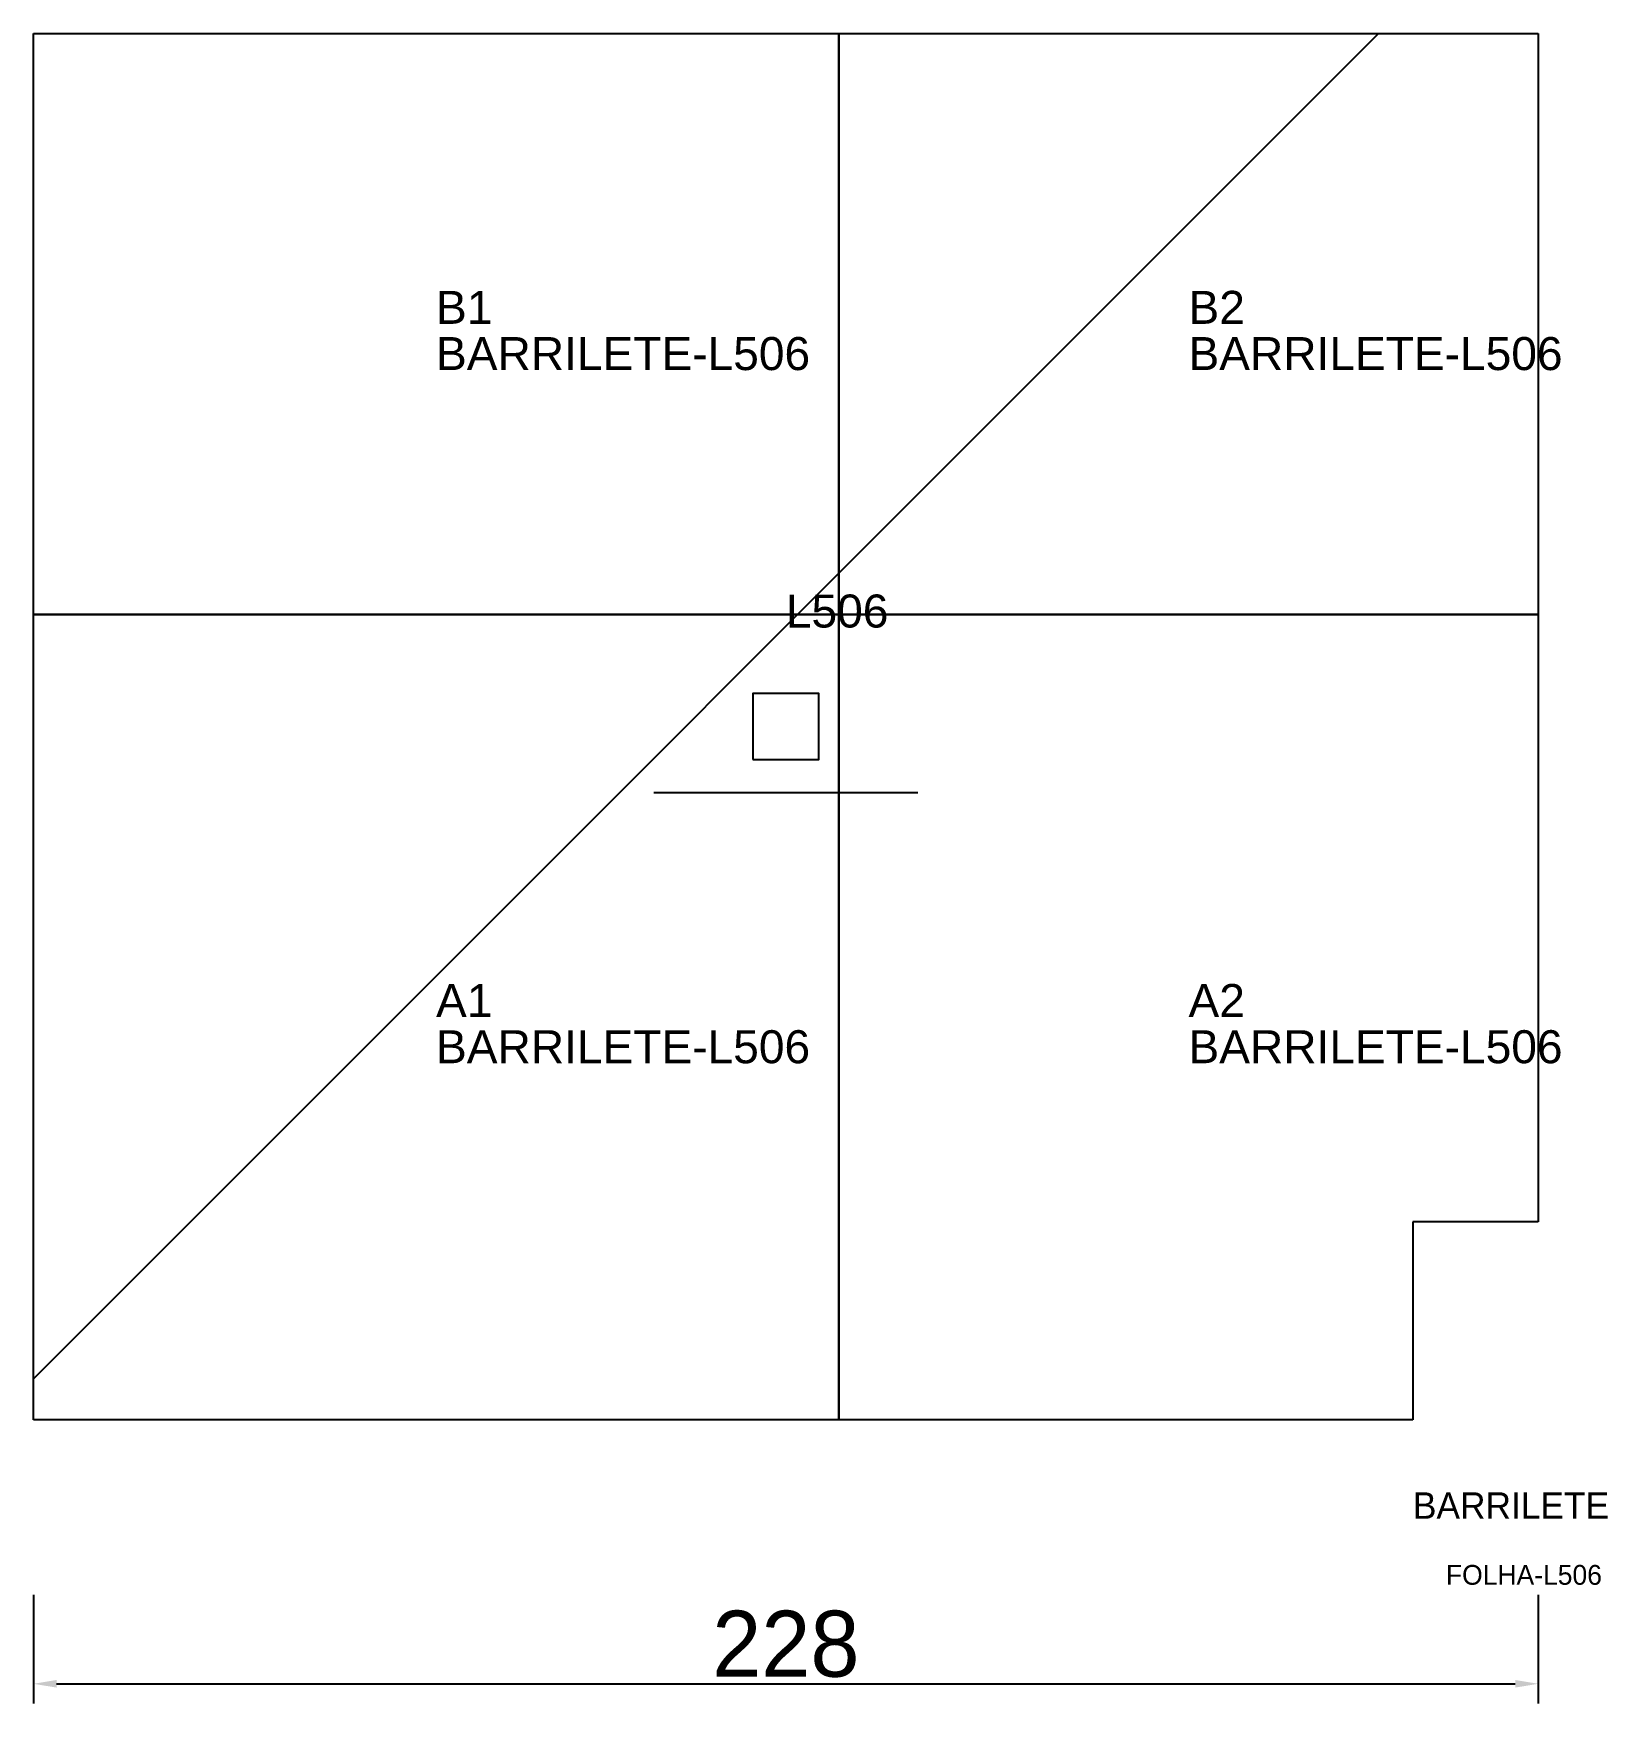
# Model space of a CAD drawing. Header units: metres. Extents: x 222 to 461, y -52 to 202.
import ezdxf

# ---------------------------------------------------------------- set-up
doc = ezdxf.new("R2010")
doc.units = ezdxf.units.M
for name, color, linetype in [('3', 3, 'CONTINUOUS'), ('AUX00', 7, 'CONTINUOUS'), ('COTA', 241, 'CONTINUOUS'), ('FOLHA', 255, 'CONTINUOUS'), ('Hachura', 251, 'CONTINUOUS'), ('NOMENCLATURA', 7, 'CONTINUOUS'), ('Nível', 160, 'CONTINUOUS'), ('Painéis', 200, 'CONTINUOUS'), ('Pilares', 5, 'CONTINUOUS'), ('SARR_2.2x7', 40, 'CONTINUOUS')]:
    doc.layers.add(name, color=color, linetype=linetype)
doc.styles.add('ARIAL', font='Arial.ttf')
doc.styles.add('STR_STANDARD', font='arial.ttf')
doc.dimstyles.new('EZ DXF', dxfattribs={"dimtxt": 10, "dimasz": 3.5, "dimexe": 3, "dimexo": 1.5, "dimgap": 1, "dimtad": 1, "dimdec": 1, "dimdsep": 46, "dimcen": 2.5, "dimazin": 3, "dimtfac": 1, "dimtmove": 0, "dimatfit": 3})

msp = doc.modelspace()

# ---------------------------------------------------------------- hatches: boundary and pattern name
at = {"layer": 'Hachura'}
h = msp.add_hatch(dxfattribs=at)
h.set_pattern_fill('ANSI31', scale=50)
h.paths.add_polyline_path([(431.2, -8.5), (222.2, -8.5), (222.2, 201.5), (431.2, 201.5), (440.69, 201.5), (450.2, 201.5), (450.2, 21.5), (431.2, 21.5)])
h = msp.add_hatch(dxfattribs=at)
h.set_pattern_fill('ANSI31', scale=50)
h.paths.add_polyline_path([(431.2, -8.5), (222.2, -8.5), (222.2, 201.5), (431.2, 201.5), (440.69, 201.5), (450.2, 201.5), (450.2, 21.5), (431.2, 21.5)])

# ---------------------------------------------------------------- linework, layer by layer
at = {"layer": '3'}
for points in [[(344.2, -8.5), (344.2, 201.5)], [(344.2, -8.5), (344.2, 201.5)], [(222.2, 113.5), (450.2, 113.5)], [(222.2, 113.5), (450.2, 113.5)]]:
    msp.add_lwpolyline(points, close=True, dxfattribs=at)
at = {"layer": 'Painéis', "color": 200}
for p, q in [((222.2, -8.5), (222.2, 201.5)), ((222.2, 201.5), (431.2, 201.5)), ((222.2, -8.5), (222.2, 201.5)), ((222.2, 201.5), (431.2, 201.5)), ((431.2, 201.5), (440.69, 201.5)), ((431.2, 201.5), (440.69, 201.5)), ((440.69, 201.5), (450.2, 201.5)), ((440.69, 201.5), (450.2, 201.5)), ((450.2, 201.5), (450.2, 21.5)), ((450.2, 201.5), (450.2, 21.5)), ((450.2, 21.5), (431.2, 21.5)), ((431.2, 21.5), (431.2, -8.5)), ((450.2, 21.5), (431.2, 21.5)), ((431.2, 21.5), (431.2, -8.5)), ((431.2, -8.5), (222.2, -8.5)), ((431.2, -8.5), (222.2, -8.5))]:
    msp.add_line(p, q, dxfattribs=at)
at = {"layer": 'Pilares'}
msp.add_lwpolyline([(331.2, 91.5), (341.2, 91.5), (341.2, 101.5), (331.2, 101.5)], close=True, dxfattribs=at)
msp.add_lwpolyline([(331.2, 91.5), (341.2, 91.5), (341.2, 101.5), (331.2, 101.5)], close=True, dxfattribs=at)
at = {"layer": 'SARR_2.2x7'}
msp.add_line((316.2, 86.5), (356.2, 86.5), dxfattribs=at)
msp.add_line((316.2, 86.5), (356.2, 86.5), dxfattribs=at)

# ---------------------------------------------------------------- texts
at = {"layer": '3', "style": 'STR_STANDARD'}
for s, p in [('B1', (283.2, 157.5)), ('B1', (283.2, 157.5)), ('B2', (397.2, 157.5)), ('B2', (397.2, 157.5)), ('A1', (283.2, 52.5)), ('A1', (283.2, 52.5)), ('A2', (397.2, 52.5)), ('A2', (397.2, 52.5))]:
    msp.add_text(s, height=5, dxfattribs=at).set_placement(p)
at = {"layer": 'AUX00', "style": 'STR_STANDARD'}
for p in [(283.2, 150.5), (283.2, 150.5), (397.2, 150.5), (397.2, 150.5), (283.2, 45.5), (283.2, 45.5), (397.2, 45.5), (397.2, 45.5)]:
    msp.add_text('BARRILETE-L506', height=5, dxfattribs=at).set_placement(p)
at = {"layer": 'FOLHA'}
msp.add_text('FOLHA-L506', height=3, dxfattribs=at).set_placement((436.2, -33.5))
msp.add_text('FOLHA-L506', height=3, dxfattribs=at).set_placement((436.2, -33.5))
at = {"layer": 'NOMENCLATURA', "insert": (336.2, 116.5), "char_height": 5, "attachment_point": 1, "style": 'ARIAL'}
msp.add_mtext('L506', dxfattribs=at)
msp.add_mtext('L506', dxfattribs=at)
at = {"layer": 'Nível'}
msp.add_text('BARRILETE', height=4, dxfattribs=at).set_placement((431.2, -23.5))
msp.add_text('BARRILETE', height=4, dxfattribs=at).set_placement((431.2, -23.5))

# ---------------------------------------------------------------- dimensions: what is measured, and where the dimension line sits
at = {"layer": 'COTA'}
msp.add_linear_dim(base=(222.2, -48.5), p1=(222.2, -33.5), p2=(450.2, -33.5), dimstyle='EZ DXF', dxfattribs=at).render()
msp.add_linear_dim(base=(222.2, -48.5), p1=(222.2, -33.5), p2=(450.2, -33.5), dimstyle='EZ DXF', dxfattribs=at).render()

doc.saveas('drawing.dxf')
